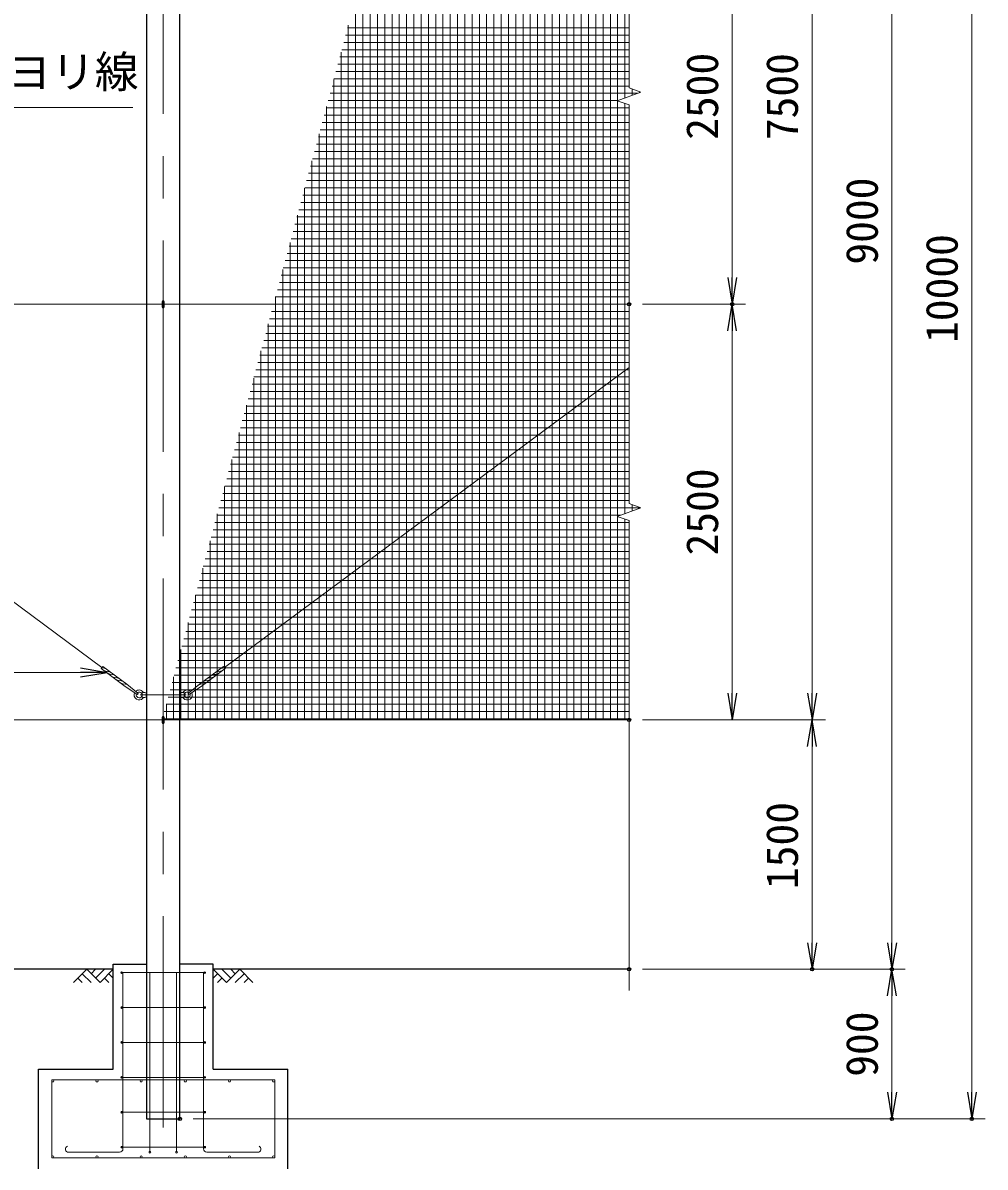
# Model space of a CAD drawing. Units: millimetres, scale not verified. Extents: x -16800 to 16800, y -11880 to 11880.
# Drawn here: x -2913 to 2870, y -3832 to 3050 of the extents above; entities that cross this region are included whole.
import ezdxf
from ezdxf.enums import TextEntityAlignment as Align

# ---------------------------------------------------------------- set-up
doc = ezdxf.new("R2010")
doc.units = ezdxf.units.MM
doc.header["$LTSCALE"] = 40
doc.header["$PDMODE"] = 32
doc.header["$PDSIZE"] = 20
doc.linetypes.add('USER1', pattern=[50.8, 31.75, -6.35, 6.35, -6.35])
for name, color, linetype, lineweight in [('0-1_D-STR1', 1, 'Continuous', 25), ('0-2_D-BMK', 2, 'USER1', 13), ('0-3_D-STR3', 3, 'Continuous', 13), ('0-4_D-STR-DIM', 7, 'Continuous', 13), ('0-5_D-STR-TXT', 7, 'Continuous', 13), ('0-6_D-BGD', 7, 'Continuous', 25), ('0-7_D-STR2', 7, 'Continuous', 13), ('0-A_D-DCR-HCH', 7, 'Continuous', 13), ('0-B_D-STR4', 7, 'Continuous', 25)]:
    doc.layers.add(name, color=color, linetype=linetype, lineweight=lineweight)
doc.layers.add('0-8_0', color=7, linetype='Continuous')
doc.layers.add('0-9_Defpoints', color=8, linetype='Continuous')
doc.styles.add('ＭＳ ゴシック', font='')
doc.styles.get('ＭＳ ゴシック').set_extended_font_data('MS Gothic')

# ---------------------------------------------------------------- blocks, each defined once
blk = doc.blocks.new('_Open')
at = {"layer": '0-8_0'}
blk.add_line((-40, 6.67), (0, 0), dxfattribs=at)
blk.add_lwpolyline([(-40, -6.67), (0, 0), (-40, 0)], dxfattribs=at)

msp = doc.modelspace()

# ---------------------------------------------------------------- linework, layer by layer
at = {"layer": '0-1_D-STR1'}
msp.add_lwpolyline([(-1970.08, 6457.52), (-2170.08, 6457.52), (-2170.08, -3542.48), (-1970.08, -3542.48)], close=True, dxfattribs=at)
at = {"layer": '0-2_D-BMK'}
for p, q in [((-2070.08, -3593.48), (-2070.08, 6508.52)), ((-2207.58, -992.48), (-1932.58, -992.48))]:
    msp.add_line(p, q, dxfattribs=at)
at = {"layer": '0-3_D-STR3'}
for p, q in [((-11274.39, 5727.81), (-2437.96, -826.98)), ((-11288.4, 1357.52), (729.92, 1357.52)), ((-2076.08, 1374.52), (-2076.08, 1340.52)), ((-2064.08, 1374.52), (-2064.08, 1340.52)), ((729.92, 977.14), (-1702.2, -826.98)), ((-2288.4, -927.97), (-2432.97, -820.73)), ((-1851.76, -927.97), (-1707.19, -820.73)), ((-2297.94, -940.82), (-2442.5, -833.58)), ((-2425.56, -831.65), (-2440.11, -829.97)), ((-2399.86, -850.71), (-2415.01, -848.97)), ((-2374.16, -869.78), (-2389.31, -868.03)), ((-2348.46, -888.84), (-2363.61, -887.1)), ((-1842.23, -940.82), (-1697.66, -833.58)), ((-1791.71, -888.84), (-1776.55, -887.1)), ((-1766.01, -869.78), (-1750.85, -868.03)), ((-1740.31, -850.71), (-1725.15, -848.97)), ((-1714.61, -831.65), (-1700.06, -829.97)), ((-2322.76, -907.9), (-2337.91, -906.16)), ((-2297.05, -926.97), (-2312.21, -925.22)), ((-2297.94, -940.82), (-2227.99, -988.35)), ((-2288.4, -927.97), (-2222.62, -981.12)), ((-1851.76, -927.97), (-1917.54, -981.12)), ((-1842.23, -940.82), (-1912.18, -988.35)), ((-1843.11, -926.97), (-1827.96, -925.22)), ((-1817.41, -907.9), (-1802.25, -906.16)), ((-2195.86, -978.98), (-2199.3, -984.48)), ((-2199.3, -984.48), (-2199.3, -1000.48)), ((-2195.86, -1005.98), (-2199.3, -1000.48)), ((-2172.86, -977.48), (-2195.86, -978.98)), ((-2195.86, -978.98), (-2195.86, -992.48)), ((-2195.86, -1005.98), (-2195.86, -992.48)), ((-2172.86, -1007.48), (-2195.86, -1005.98)), ((-2172.86, -977.48), (-2172.86, -1007.48)), ((-2172.86, -984.48), (-2170.08, -984.48)), ((-2172.86, -1000.48), (-2170.08, -1000.48)), ((-1967.3, -984.48), (-1970.08, -984.48)), ((-1967.3, -1000.48), (-1970.08, -1000.48)), ((-1967.3, -977.48), (-1944.3, -978.98)), ((-1967.3, -977.48), (-1967.3, -1007.48)), ((-1967.3, -1007.48), (-1944.3, -1005.98)), ((-1944.3, -978.98), (-1944.3, -992.48)), ((-1944.3, -978.98), (-1940.86, -984.48)), ((-1944.3, -1005.98), (-1944.3, -992.48)), ((-1944.3, -1005.98), (-1940.86, -1000.48)), ((-1940.86, -984.48), (-1940.86, -1000.48)), ((-11288.4, -1142.48), (729.92, -1142.48)), ((-2076.08, -1125.48), (-2076.08, -1159.48)), ((-2064.08, -1125.48), (-2064.08, -1159.48)), ((-1820.08, -2662.48), (-2320.08, -2662.48)), ((-2312.08, -3722.81), (-2312.08, -2662.48)), ((-2150.08, -3742.81), (-2150.08, -2662.48)), ((-1990.08, -3742.81), (-1990.08, -2662.48)), ((-1828.08, -3722.81), (-1828.08, -2662.48)), ((-1820.08, -2872.48), (-2320.08, -2872.48)), ((-1820.08, -3082.48), (-2320.08, -3082.48)), ((-1820.08, -3292.48), (-2320.08, -3292.48)), ((-1400.08, -3307.48), (-2740.08, -3307.48)), ((-2740.08, -3777.48), (-2740.08, -3307.48)), ((-1400.08, -3777.48), (-1400.08, -3307.48)), ((-1820.08, -3502.48), (-2320.08, -3502.48)), ((-1820.08, -3712.48), (-2320.08, -3712.48)), ((-1400.08, -3777.48), (-2740.08, -3777.48)), ((-2332.08, -3742.81), (-2640.01, -3742.81)), ((-1808.08, -3742.81), (-1500.15, -3742.81))]:
    msp.add_line(p, q, dxfattribs=at)
for centre, radius in [((-2320.08, -2662.48), 5), ((-1820.08, -2662.48), 5), ((-2320.08, -2872.48), 5), ((-1820.08, -2872.48), 5), ((-2320.08, -3082.48), 5), ((-1820.08, -3082.48), 5), ((-2320.08, -3292.48), 5), ((-1820.08, -3292.48), 5), ((-2733.58, -3313.98), 6.5), ((-2468.18, -3313.98), 6.5), ((-2202.78, -3313.98), 6.5), ((-1937.38, -3313.98), 6.5), ((-1671.98, -3313.98), 6.5), ((-1406.58, -3313.98), 6.5), ((-2320.08, -3502.48), 5), ((-1820.08, -3502.48), 5), ((-2320.08, -3712.48), 5), ((-1820.08, -3712.48), 5), ((-2733.58, -3770.98), 6.5), ((-2468.18, -3770.98), 6.5), ((-2202.78, -3770.98), 6.5), ((-2150.08, -3742.81), 5), ((-1990.08, -3742.81), 5), ((-1937.38, -3770.98), 6.5), ((-1671.98, -3770.98), 6.5), ((-1406.58, -3770.98), 6.5)]:
    msp.add_circle(centre, radius, dxfattribs=at)
for centre, radius, start, end in [((-2070.08, 1374.52), 6, 0, 180), ((-2070.08, 1340.52), 6, 180, 0), ((-2347.15, -894.35), 113.07, 139.37555, 147.48941), ((-1793.01, -894.35), 113.07, 32.51059, 40.62445), ((-2411.58, -819.16), 30, 233.43255, 263.43264), ((-2428.99, -861.45), 30, 51.06182, 83.43263), ((-2385.88, -838.23), 30, 233.43255, 263.43264), ((-2403.29, -880.51), 30, 51.06182, 83.43263), ((-2360.18, -857.29), 30, 233.43136, 263.43118), ((-2377.59, -899.58), 30, 51.06072, 83.43263), ((-2351.89, -918.64), 30, 51.06088, 83.43263), ((-1788.28, -918.64), 30, 96.56737, 128.93912), ((-1762.58, -899.58), 30, 96.56737, 128.93928), ((-1779.99, -857.29), 30, 276.56882, 306.56864), ((-1736.88, -880.51), 30, 96.56737, 128.93818), ((-1754.28, -838.23), 30, 276.56736, 306.56745), ((-1711.17, -861.45), 30, 96.56737, 128.93818), ((-1728.58, -819.16), 30, 276.56736, 306.56745), ((-2334.48, -876.36), 30, 233.43255, 263.43264), ((-2308.78, -895.42), 30, 233.43255, 263.43264), ((-2326.19, -937.71), 30, 51.06182, 83.43263), ((-2300.49, -956.77), 30, 51.06072, 83.43119), ((-2214.86, -992.48), 30, 40.33299, 133.47823), ((-1925.3, -992.48), 30, 46.52177, 139.66701), ((-1839.68, -956.77), 30, 96.56881, 128.93928), ((-1813.98, -937.71), 30, 96.56737, 128.93818), ((-1831.39, -895.42), 30, 276.56736, 306.56745), ((-1805.69, -876.36), 30, 276.56736, 306.56745), ((-2214.86, -992.48), 30, 153.3862, 319.66701), ((-2214.86, -992.48), 17.5, 158.87736, 332.79711), ((-2225.3, -984.73), 4.5, 233.43053, 53.43053), ((-2214.86, -992.48), 17.5, 27.20289, 127.98708), ((-2181.32, -964), 14, 220.33299, 273.7314), ((-2181.32, -1020.96), 14, 86.2686, 139.66701), ((-2181.32, -1020.96), 14, 86.2686, 139.66701), ((-1958.84, -964), 14, 266.2686, 319.66701), ((-1958.84, -1020.96), 14, 40.33299, 93.7314), ((-1958.84, -1020.96), 14, 40.33299, 93.7314), ((-1925.3, -992.48), 30, 220.33299, 26.6138), ((-1925.3, -992.48), 17.5, 52.01292, 152.79711), ((-1925.3, -992.48), 17.5, 207.20289, 21.12264), ((-1914.86, -984.73), 4.5, 126.56947, 306.56947), ((-2070.08, -1125.48), 6, 0, 180), ((-2070.08, -1159.48), 6, 180, 0), ((-2639.19, -3724.15), 18.68, 111.66589, 272.52545), ((-1500.98, -3724.15), 18.68, 267.47455, 68.33411), ((-2332.08, -3722.81), 20, 270, 0), ((-1808.08, -3722.81), 20, 180, 270)]:
    msp.add_arc(centre, radius, start, end, dxfattribs=at)
at = {"layer": '0-4_D-STR-DIM'}
for p, q in [((2789.92, 6297.52), (2789.92, -3382.48)), ((1829.92, -982.48), (1829.92, 6197.52)), ((2309.92, 6197.52), (2309.92, -2482.48)), ((729.92, 2658.83), (729.92, 5056.22)), ((1349.92, 1517.52), (1349.92, 3697.52)), ((659.44, 2581.87), (800.4, 2633.17)), ((800.4, 2633.17), (729.92, 2658.83)), ((729.92, 2556.22), (659.44, 2581.87)), ((729.92, 158.83), (729.92, 2556.22)), ((809.92, 1357.52), (1429.92, 1357.52)), ((809.92, 1357.52), (1429.92, 1357.52)), ((1349.92, -982.48), (1349.92, 1197.52)), ((800.4, 133.17), (729.92, 158.83)), ((659.44, 81.87), (800.4, 133.17)), ((729.92, 56.22), (659.44, 81.87)), ((729.92, -2770.07), (729.92, 56.22)), ((809.92, -1142.48), (1429.92, -1142.48)), ((809.92, -1142.48), (1909.92, -1142.48)), ((809.92, -1142.48), (1909.92, -1142.48)), ((1829.92, -1302.48), (1829.92, -2482.48)), ((809.92, -2642.48), (1909.92, -2642.48)), ((809.92, -2642.48), (2389.92, -2642.48)), ((809.92, -2642.48), (2389.92, -2642.48)), ((2309.92, -2802.48), (2309.92, -3382.48)), ((-1890.08, -3542.48), (2389.92, -3542.48)), ((-1890.08, -3542.48), (2869.92, -3542.48))]:
    msp.add_line(p, q, dxfattribs=at)
at = {"layer": '0-5_D-STR-TXT'}
for points in [[(-2251.93, 2540.33), (-4922.63, 2540.33), (-4922.63, 4196.92)], [(-4494.51, -856.87), (-2728.38, -856.87), (-2408.99, -856.87)]]:
    msp.add_lwpolyline(points, dxfattribs=at)
at = {"layer": '0-6_D-BGD'}
for p, q in [((-2370.08, -2642.48), (-6734.08, -2642.48)), ((729.92, -2642.48), (-1770.08, -2642.48))]:
    msp.add_line(p, q, dxfattribs=at)
at = {"layer": '0-7_D-STR2'}
for p, q in [((-38.6, -1142.48), (-38.6, 6357.52)), ((5.15, -1142.48), (5.15, 6357.52)), ((48.9, -1142.48), (48.9, 6357.52)), ((92.65, -1142.48), (92.65, 6357.52)), ((136.4, -1142.48), (136.4, 6357.52)), ((180.15, -1142.48), (180.15, 6357.52)), ((223.9, -1142.48), (223.9, 6357.52)), ((267.65, -1142.48), (267.65, 6357.52)), ((311.4, -1142.48), (311.4, 6357.52)), ((355.15, -1142.48), (355.15, 6357.52)), ((398.9, -1142.48), (398.9, 6357.52)), ((442.65, -1142.48), (442.65, 6357.52)), ((486.4, -1142.48), (486.4, 6357.52)), ((530.15, -1142.48), (530.15, 6357.52)), ((573.9, -1142.48), (573.9, 6357.52)), ((617.65, -1142.48), (617.65, 6357.52)), ((-82.35, -1142.48), (-82.35, 6301.64)), ((-126.1, -1142.48), (-126.1, 6138.37)), ((-169.85, -1142.48), (-169.85, 5975.09)), ((-213.6, -1142.48), (-213.6, 5811.81)), ((-257.35, -1142.48), (-257.35, 5648.54)), ((-301.1, -1142.48), (-301.1, 5485.26)), ((-344.85, -1142.48), (-344.85, 5321.98)), ((-388.6, -1142.48), (-388.6, 5158.7)), ((661.4, 2582.58), (661.4, 5081.16)), ((705.15, 2598.51), (705.15, 5065.24)), ((-432.35, -1142.48), (-432.35, 4995.43)), ((-476.1, -1142.48), (-476.1, 4832.15)), ((-519.85, -1142.48), (-519.85, 4668.87)), ((-563.6, -1142.48), (-563.6, 4505.59)), ((-607.35, -1142.48), (-607.35, 4342.32)), ((-651.1, -1142.48), (-651.1, 4179.04)), ((-694.85, -1142.48), (-694.85, 4015.76)), ((-738.6, -1142.48), (-738.6, 3852.49)), ((-782.35, -1142.48), (-782.35, 3689.21)), ((-826.1, -1142.48), (-826.1, 3525.93)), ((-869.85, -1142.48), (-869.85, 3362.65)), ((-913.6, -1142.48), (-913.6, 3199.38)), ((-957.35, -1142.48), (-957.35, 3036.1)), ((-973.39, 2976.25), (729.92, 2976.25)), ((-961.67, 3020), (729.92, 3020)), ((-985.11, 2932.5), (729.92, 2932.5)), ((-1008.56, 2845), (729.92, 2845)), ((-1001.1, -1142.48), (-1001.1, 2872.82)), ((-996.84, 2888.75), (729.92, 2888.75)), ((-1032, 2757.5), (729.92, 2757.5)), ((-1020.28, 2801.25), (729.92, 2801.25)), ((-1044.85, -1142.48), (-1044.85, 2709.55)), ((-1043.73, 2713.75), (729.92, 2713.75)), ((-1067.17, 2626.25), (781.37, 2626.25)), ((-1055.45, 2670), (729.92, 2670)), ((748.9, 2614.43), (748.9, 2651.92)), ((792.65, 2630.35), (792.65, 2635.99)), ((-1078.9, 2582.5), (661.17, 2582.5)), ((661.4, 82.58), (661.4, 2581.16)), ((705.15, 98.51), (705.15, 2565.24)), ((-1102.34, 2495), (729.92, 2495)), ((-1090.62, 2538.75), (729.92, 2538.75)), ((-1088.6, -1142.48), (-1088.6, 2546.27)), ((-1114.06, 2451.25), (729.92, 2451.25)), ((-1137.51, 2363.75), (729.92, 2363.75)), ((-1132.35, -1142.48), (-1132.35, 2382.99)), ((-1125.79, 2407.5), (729.92, 2407.5)), ((-1160.96, 2276.25), (729.92, 2276.25)), ((-1149.23, 2320), (729.92, 2320)), ((-1176.1, -1142.48), (-1176.1, 2219.71)), ((-1172.68, 2232.5), (729.92, 2232.5)), ((-1196.12, 2145), (729.92, 2145)), ((-1184.4, 2188.75), (729.92, 2188.75)), ((-1207.85, 2101.25), (729.92, 2101.25)), ((-1231.29, 2013.75), (729.92, 2013.75)), ((-1219.85, -1142.48), (-1219.85, 2056.44)), ((-1219.57, 2057.5), (729.92, 2057.5)), ((-1243.01, 1970), (729.92, 1970)), ((-1266.46, 1882.5), (729.92, 1882.5)), ((-1263.6, -1142.48), (-1263.6, 1893.16)), ((-1254.74, 1926.25), (729.92, 1926.25)), ((-1289.91, 1795), (729.92, 1795)), ((-1278.18, 1838.75), (729.92, 1838.75)), ((-1307.35, -1142.48), (-1307.35, 1729.88)), ((-1301.63, 1751.25), (729.92, 1751.25)), ((-1325.07, 1663.75), (729.92, 1663.75)), ((-1313.35, 1707.5), (729.92, 1707.5)), ((-1336.8, 1620), (729.92, 1620)), ((-1360.24, 1532.5), (729.92, 1532.5)), ((-1351.1, -1142.48), (-1351.1, 1566.6)), ((-1348.52, 1576.25), (729.92, 1576.25)), ((-1371.97, 1488.75), (729.92, 1488.75)), ((-1395.41, 1401.25), (729.92, 1401.25)), ((-1394.85, -1142.48), (-1394.85, 1403.33)), ((-1383.69, 1445), (729.92, 1445)), ((-1418.86, 1313.75), (729.92, 1313.75)), ((-1407.13, 1357.5), (729.92, 1357.5)), ((-1438.6, -1142.48), (-1438.6, 1240.05)), ((-1430.58, 1270), (729.92, 1270)), ((-1454.02, 1182.5), (729.92, 1182.5)), ((-1442.3, 1226.25), (729.92, 1226.25)), ((-1465.75, 1138.75), (729.92, 1138.75)), ((-1489.19, 1051.25), (729.92, 1051.25)), ((-1482.35, -1142.48), (-1482.35, 1076.77)), ((-1477.47, 1095), (729.92, 1095)), ((-1512.64, 963.75), (729.92, 963.75)), ((-1500.92, 1007.5), (729.92, 1007.5)), ((-1526.1, -1142.48), (-1526.1, 913.5)), ((-1524.36, 920), (729.92, 920)), ((-1547.81, 832.5), (729.92, 832.5)), ((-1536.08, 876.25), (729.92, 876.25)), ((-1559.53, 788.75), (729.92, 788.75)), ((-1582.98, 701.25), (729.92, 701.25)), ((-1571.25, 745), (729.92, 745)), ((-1569.85, -1142.48), (-1569.85, 750.22)), ((-1594.7, 657.5), (729.92, 657.5)), ((-1618.14, 570), (729.92, 570)), ((-1613.6, -1142.48), (-1613.6, 586.94)), ((-1606.42, 613.75), (729.92, 613.75)), ((-1641.59, 482.5), (729.92, 482.5)), ((-1629.87, 526.25), (729.92, 526.25)), ((-1657.35, -1142.48), (-1657.35, 423.66)), ((-1653.31, 438.75), (729.92, 438.75)), ((-1676.76, 351.25), (729.92, 351.25)), ((-1665.03, 395), (729.92, 395)), ((-1688.48, 307.5), (729.92, 307.5)), ((-1711.93, 220), (729.92, 220)), ((-1701.1, -1142.48), (-1701.1, 260.39)), ((-1700.2, 263.75), (729.92, 263.75)), ((-1723.65, 176.25), (729.92, 176.25)), ((748.9, 114.43), (748.9, 151.92)), ((-1747.09, 88.75), (678.34, 88.75)), ((-1744.85, -1142.48), (-1744.85, 97.11)), ((-1735.37, 132.5), (798.54, 132.5)), ((661.4, -1142.48), (661.4, 81.16)), ((792.65, 130.35), (792.65, 135.99)), ((-1770.54, 1.25), (729.92, 1.25)), ((-1758.82, 45), (729.92, 45)), ((705.15, -1142.48), (705.15, 65.24)), ((-1788.6, -1142.48), (-1788.6, -66.17)), ((-1782.26, -42.5), (729.92, -42.5)), ((-1805.71, -130), (729.92, -130)), ((-1793.99, -86.25), (729.92, -86.25)), ((-1817.43, -173.75), (729.92, -173.75)), ((-1840.88, -261.25), (729.92, -261.25)), ((-1832.35, -1142.48), (-1832.35, -229.44)), ((-1829.15, -217.5), (729.92, -217.5)), ((-1852.6, -305), (729.92, -305)), ((-1876.1, -1142.48), (-1876.1, -392.72)), ((-1876.04, -392.5), (729.92, -392.5)), ((-1864.32, -348.75), (729.92, -348.75)), ((-1899.49, -480), (729.92, -480)), ((-1887.77, -436.25), (729.92, -436.25)), ((-1911.21, -523.75), (729.92, -523.75)), ((-1934.66, -611.25), (729.92, -611.25)), ((-1922.94, -567.5), (729.92, -567.5)), ((-1919.85, -1142.48), (-1919.85, -556)), ((-1946.38, -655), (729.92, -655)), ((-1969.83, -742.5), (729.92, -742.5)), ((-1963.6, -1142.48), (-1963.6, -719.28)), ((-1958.1, -698.75), (729.92, -698.75)), ((-1981.55, -786.25), (729.92, -786.25)), ((-2007.35, -1142.48), (-2007.35, -882.55)), ((-2005, -873.75), (729.92, -873.75)), ((-1993.27, -830), (729.92, -830)), ((-2028.44, -961.25), (729.92, -961.25)), ((-2016.72, -917.5), (729.92, -917.5)), ((-2040.16, -1005), (729.92, -1005)), ((-2063.61, -1092.5), (729.92, -1092.5)), ((-2051.89, -1048.75), (729.92, -1048.75)), ((-2051.1, -1142.48), (-2051.1, -1045.83)), ((-2075.33, -1136.25), (729.92, -1136.25))]:
    msp.add_line(p, q, dxfattribs=at)
at = {"layer": '0-9_Defpoints'}
for p in [(729.92, 1357.52), (1349.92, 1357.52), (729.92, -1142.48), (729.92, -2642.48), (1829.92, -2642.48), (2309.92, -2642.48), (-1970.08, -3542.48), (2309.92, -3542.48), (2789.92, -3542.48)]:
    msp.add_point(p, dxfattribs=at)
at = {"layer": '0-A_D-DCR-HCH'}
for p, q in [((-2529.72, -2642.48), (-2609.54, -2722.3)), ((-2556.32, -2669.08), (-2502.87, -2722.3)), ((-2529.72, -2642.48), (-2449.9, -2722.3)), ((-2503.11, -2669.08), (-2476.51, -2642.48)), ((-2476.51, -2695.69), (-2423.29, -2642.48)), ((-2449.9, -2722.3), (-2370.08, -2642.48)), ((-2396.69, -2669.08), (-2370.08, -2695.57)), ((-1690.26, -2722.3), (-1770.08, -2642.48)), ((-1743.48, -2669.08), (-1770.08, -2695.57)), ((-1663.66, -2695.69), (-1716.87, -2642.48)), ((-1610.45, -2642.48), (-1690.26, -2722.3)), ((-1636.91, -2669.22), (-1663.66, -2642.48)), ((-1583.84, -2669.08), (-1637.3, -2722.3)), ((-1610.45, -2642.48), (-1530.63, -2722.3)), ((-2582.93, -2695.69), (-2556.2, -2722.3)), ((-2423.29, -2695.69), (-2396.57, -2722.3)), ((-1716.87, -2695.69), (-1743.6, -2722.3)), ((-1557.23, -2695.69), (-1583.96, -2722.3))]:
    msp.add_line(p, q, dxfattribs=at)
at = {"layer": '0-B_D-STR4'}
for p, q in [((-2370.08, -2612.48), (-2170.08, -2612.48)), ((-2370.08, -3242.48), (-2370.08, -2612.48)), ((-1770.08, -2612.48), (-1970.08, -2612.48)), ((-1770.08, -3242.48), (-1770.08, -2612.48)), ((-2820.08, -3842.48), (-2820.08, -3242.48)), ((-2820.08, -3242.48), (-2370.08, -3242.48)), ((-1770.08, -3242.48), (-1320.08, -3242.48)), ((-1320.08, -3842.48), (-1320.08, -3242.48))]:
    msp.add_line(p, q, dxfattribs=at)

# ---------------------------------------------------------------- block references
at = {"layer": '0-4_D-STR-DIM', "xscale": 4, "yscale": 4}
for p, rotation in [((1349.92, 1357.52), 270), ((1349.92, 1357.52), 90), ((1349.92, -1142.48), 270), ((1829.92, -1142.48), 270), ((1829.92, -1142.48), 90), ((1829.92, -2642.48), 270), ((2309.92, -2642.48), 270), ((2309.92, -2642.48), 90), ((2309.92, -3542.48), 270), ((2789.92, -3542.48), 270)]:
    msp.add_blockref('_Open', p, dxfattribs=dict(at, rotation=rotation))
at = {"layer": '0-5_D-STR-TXT', "xscale": 4, "yscale": 4}
msp.add_blockref('_Open', (-2406.99, -856.87), dxfattribs=at)

# ---------------------------------------------------------------- texts
at = {"layer": '0-4_D-STR-DIM', "style": 'ＭＳ ゴシック'}
for s, p in [('2500', (1322.93, 2346.52)), ('7500', (1802.93, 2344.52)), ('9000', (2282.93, 1596.02)), ('10000', (2762.93, 1124.92)), ('2500', (1322.93, -153.48)), ('1500', (1802.93, -2160.08)), ('900', (2282.93, -3288.98))]:
    msp.add_text(s, height=192.4, rotation=90, dxfattribs=at).set_placement(p, align=Align.BOTTOM_LEFT)
at = {"layer": '0-5_D-STR-TXT', "style": 'ＭＳ ゴシック'}
msp.add_text('38mm めっき鋼ヨリ線', height=192.4, dxfattribs=at).set_placement((-4709.8, 2601.84), align=Align.BOTTOM_LEFT)

doc.saveas('drawing.dxf')
